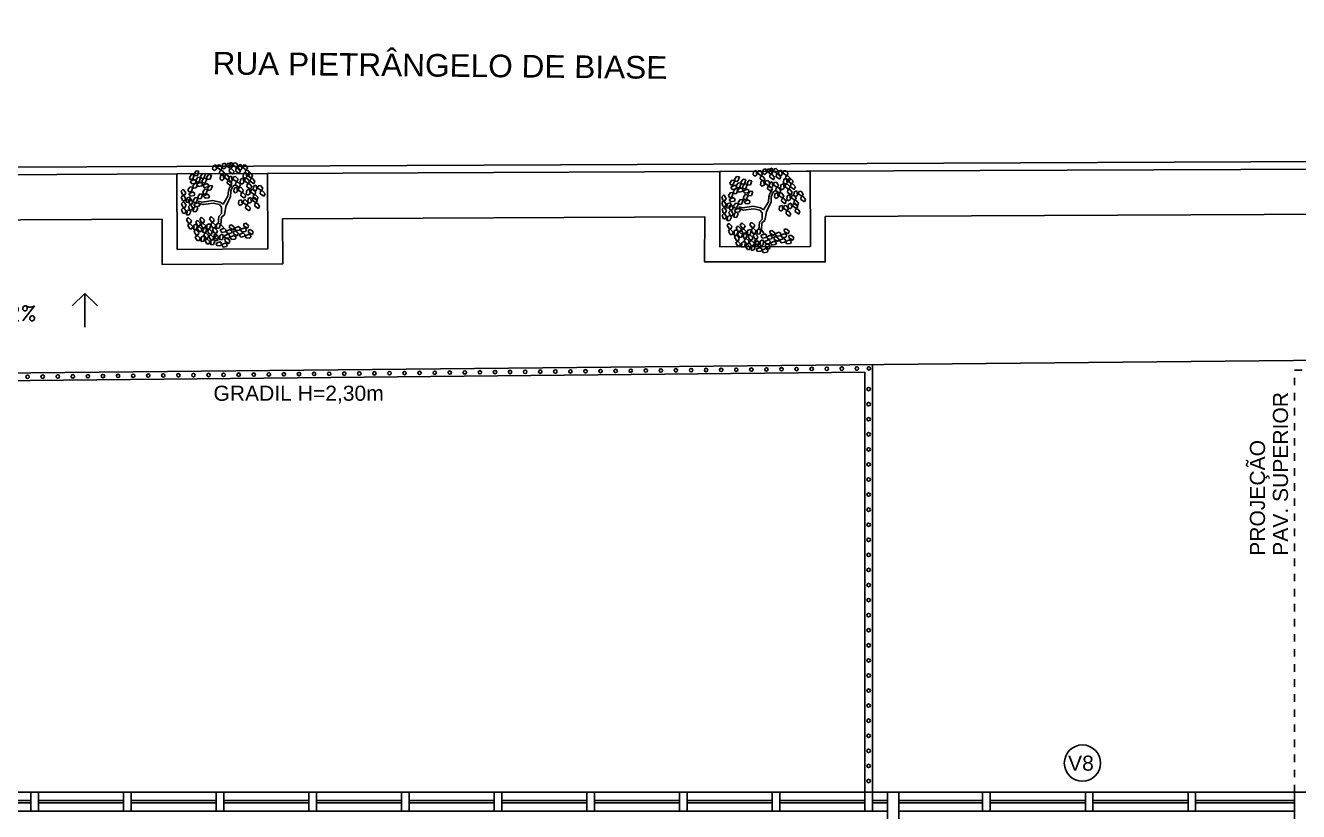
# Model space of a CAD drawing. Header units: millimetres. Extents: x -8 to 5830, y -596 to 3598.
# Drawn here: x 1682.85 to 1699.73, y 2529.62 to 2540.05 of the extents above; entities that cross this region are included whole.
import ezdxf

# ---------------------------------------------------------------- set-up
doc = ezdxf.new("R2010")
doc.units = ezdxf.units.MM
for name, pattern in [('CONTINU', [0]), ('DASHDOT', [1, 0.5, -0.25, 0, -0.25]), ('HIDDEN', [9.525, 6.35, -3.175])]:
    doc.linetypes.add(name, pattern=pattern)
doc.layers.get('0').update_dxf_attribs({"color": 9})
doc.styles.add('80X50', font='romans.shx')
doc.styles.add('ROBERTO', font='swissek.ttf')
doc.styles.get("Standard").update_dxf_attribs({"font": 'arial.ttf'})

# ---------------------------------------------------------------- blocks, each defined once
blk = doc.blocks.new('L', base_point=(1.368, 0.591))
at = {"color": 8, "lineweight": -2}
for p, q in [((1.275, 0.567), (1.306, 0.592)), ((1.288, 0.517), (1.275, 0.567)), ((1.281, 0.65), (1.312, 0.675)), ((1.294, 0.6), (1.281, 0.65)), ((1.322, 0.591), (1.294, 0.6)), ((1.306, 0.592), (1.336, 0.538)), ((1.312, 0.675), (1.342, 0.621)), ((1.336, 0.538), (1.317, 0.508)), ((1.342, 0.621), (1.322, 0.591)), ((1.337, 0.489), (1.356, 0.548)), ((1.356, 0.548), (1.391, 0.554)), ((1.391, 0.554), (1.404, 0.527)), ((1.317, 0.508), (1.288, 0.517)), ((1.376, 0.484), (1.337, 0.489)), ((1.404, 0.527), (1.376, 0.484))]:
    blk.add_line(p, q, dxfattribs=at)
blk = doc.blocks.new('Árvore-13')
at = {"color": 8}
for p, q in [((0.405, 0.537), (0.484, 0.659)), ((0.484, 0.659), (0.572, 0.715)), ((0.502, 0.509), (0.633, 0.668)), ((0.572, 0.715), (0.607, 0.819)), ((0.633, 0.668), (0.782, 0.715)), ((-0.795, 0.302), (-0.961, 0.415)), ((-0.795, 0.406), (-0.953, 0.499)), ((-0.357, 0.349), (-0.795, 0.406)), ((-0.366, 0.227), (-0.795, 0.302)), ((-0.129, 0.105), (-0.366, 0.227)), ((-0.068, 0.19), (-0.357, 0.349)), ((-0.068, -0.036), (-0.129, 0.105)), ((0.029, 0.068), (-0.068, 0.19)), ((0.029, 0.068), (0.318, 0.331)), ((0.116, -0.055), (0.283, 0.133)), ((0.283, 0.133), (0.423, 0.284)), ((0.318, 0.331), (0.405, 0.537)), ((0.423, 0.284), (0.502, 0.509)), ((-0.296, -0.392), (-0.418, -0.693)), ((-0.199, -0.449), (-0.313, -0.74)), ((-0.147, -0.299), (-0.296, -0.392)), ((-0.05, -0.383), (-0.199, -0.449)), ((-0.068, -0.036), (-0.147, -0.299)), ((0.116, -0.055), (-0.05, -0.383)), ((-0.313, -0.74), (-0.243, -0.89))]:
    blk.add_line(p, q, dxfattribs=at)
at = {"color": 8, "xscale": 3.048, "yscale": 3.048, "zscale": 3.048}
for p, rotation in [((-0.716, 1.448), 295.0165150851705), ((0.169, 1.448), 190.1248425347958), ((0.581, 1.401), 190.1248425347958), ((0.852, 1.344), 190.1248425347958), ((-1.303, 0.884), 347.8021081598379), ((-0.926, 0.959), 295.0165150851705), ((-0.488, 1.26), 295.0165150851705), ((-0.252, 1.138), 295.0165150851705), ((0.353, 0.95), 190.1248425347958), ((0.677, 0.781), 190.1248425347958), ((1.211, 1.147), 190.1248425347958), ((1.317, 0.753), 190.1248425347958), ((-1.443, 0.368), 347.8021081598379), ((-1.128, 0.415), 347.8021081598379), ((-0.848, 0.462), 295.0165150851705), ((-0.348, 0.687), 295.0165150851705), ((0.765, 0.274), 190.1248425347958), ((1.124, 0.565), 190.1248425347958), ((0.8, -0.299), 190.1248425347958), ((1.203, -0.317), 190.1248425347958), ((1.246, 0.039), 190.1248425347958), ((1.579, 0.114), 190.1248425347958), ((-0.103, -0.899), 66.16076666471405), ((-0.015, -1.19), 66.16076666471405), ((0.502, -1.003), 66.16076666471405), ((-0.453, -1.397), 66.16076666471405), ((0.616, -1.322), 66.16076666471405)]:
    blk.add_blockref('L', p, dxfattribs=dict(at, rotation=rotation))
for p in [(-1.391, -0.308), (-1.049, -0.533), (-0.848, -0.449), (-0.445, -0.543), (-1.233, -0.881), (-0.874, -1.134), (-0.672, -1.021), (-0.453, -1.04)]:
    blk.add_blockref('L', p, dxfattribs=at)

msp = doc.modelspace()

# ---------------------------------------------------------------- linework, layer by layer
at = {"color": 8, "linetype": 'CONTINU', "lineweight": -2}
for p, q in [((1676.39, 2538.136), (1684.858, 2538.176)), ((1709.052, 2538.282), (1684.858, 2538.176)), ((1677.89, 2538.044), (1684.858, 2538.076)), ((1677.891, 2538.043), (1684.858, 2538.076)), ((1686.058, 2538.081), (1692.058, 2538.109)), ((1686.058, 2538.081), (1692.058, 2538.109)), ((1692.058, 2538.109), (1702.385, 2538.151))]:
    msp.add_line(p, q, dxfattribs=at)
at = {"color": 8}
for p, q in [((1683.637, 2536.492), (1683.469, 2536.327)), ((1683.637, 2536.042), (1683.637, 2536.492)), ((1683.637, 2536.492), (1683.805, 2536.327))]:
    msp.add_line(p, q, dxfattribs=at)
for p, q in [((1732.068, 2535.925), (1647.856, 2535.087)), ((1693.983, 2535.446), (1647.899, 2534.987)), ((1734.083, 2529.872), (1664.183, 2529.872)), ((1681.791, 2529.762), (1682.92, 2529.762)), ((1682.92, 2529.732), (1681.791, 2529.732)), ((1683.02, 2529.762), (1684.149, 2529.762)), ((1684.149, 2529.732), (1683.02, 2529.732)), ((1684.249, 2529.762), (1685.378, 2529.762)), ((1685.378, 2529.732), (1684.249, 2529.732)), ((1685.478, 2529.762), (1686.608, 2529.762)), ((1686.608, 2529.732), (1685.478, 2529.732)), ((1686.708, 2529.762), (1687.837, 2529.762)), ((1687.837, 2529.732), (1686.708, 2529.732)), ((1687.937, 2529.762), (1689.066, 2529.762)), ((1689.066, 2529.732), (1687.937, 2529.732)), ((1689.166, 2529.762), (1690.295, 2529.762)), ((1690.295, 2529.732), (1689.166, 2529.732)), ((1690.395, 2529.762), (1691.524, 2529.762)), ((1691.524, 2529.732), (1690.395, 2529.732)), ((1691.624, 2529.762), (1692.753, 2529.762)), ((1692.753, 2529.732), (1691.624, 2529.732)), ((1692.853, 2529.762), (1693.983, 2529.762)), ((1693.983, 2529.732), (1692.853, 2529.732)), ((1694.083, 2529.762), (1694.283, 2529.762)), ((1694.283, 2529.732), (1694.083, 2529.732)), ((1694.283, 2524.272), (1694.283, 2529.872)), ((1694.433, 2529.872), (1694.433, 2524.272)), ((1694.433, 2529.762), (1695.545, 2529.762)), ((1695.545, 2529.732), (1694.433, 2529.732)), ((1695.645, 2529.762), (1696.908, 2529.762)), ((1696.908, 2529.732), (1695.645, 2529.732)), ((1697.008, 2529.762), (1698.269, 2529.762)), ((1698.269, 2529.732), (1697.008, 2529.732)), ((1698.369, 2529.762), (1699.683, 2529.762)), ((1699.683, 2529.732), (1698.369, 2529.732)), ((1699.683, 2529.872), (1699.683, 2524.522)), ((1694.283, 2529.622), (1664.433, 2529.622)), ((1699.683, 2529.622), (1694.433, 2529.622))]:
    msp.add_line(p, q)
at = {"linetype": 'DASHDOT', "ltscale": 0.03}
for p, q in [((1699.683, 2535.472), (1715.683, 2535.472)), ((1699.683, 2529.872), (1699.683, 2535.472))]:
    msp.add_line(p, q, dxfattribs=at)
at = {"color": 8, "linetype": 'CONTINU', "lineweight": -2}
for points in [[(1725.043, 2540.047), (1725.043, 2538.456), (1725.542, 2538.456), (1725.551, 2536.504), (1722.146, 2536.5), (1722.142, 2537.646), (1710.458, 2537.587), (1710.463, 2537.016), (1708.863, 2537.011), (1708.858, 2537.579), (1703.788, 2537.556), (1703.79, 2536.991), (1702.19, 2536.993), (1702.188, 2537.55), (1693.458, 2537.511)], [(1686.058, 2538.082), (1686.062, 2537.081), (1684.862, 2537.076), (1684.858, 2538.076), (1686.058, 2538.082)], [(1693.258, 2538.114), (1693.261, 2537.114), (1692.061, 2537.109), (1692.058, 2538.109), (1693.258, 2538.114)], [(1693.458, 2537.511), (1693.457, 2536.91), (1691.857, 2536.909), (1691.858, 2537.508), (1686.26, 2537.482), (1686.262, 2536.882), (1684.662, 2536.875), (1684.66, 2537.475), (1678.093, 2537.444), (1678.095, 2536.844), (1676.195, 2536.835), (1676.193, 2537.435), (1671.8, 2537.414), (1671.801, 2536.414), (1669.901, 2536.405), (1669.899, 2537.406), (1657.5, 2537.357), (1657.502, 2536.748), (1655.902, 2536.74), (1655.9, 2537.335), (1652.674, 2537.325), (1652.681, 2536.849)]]:
    msp.add_lwpolyline(points, dxfattribs=at)
for points in [[(1694.083, 2529.622), (1694.083, 2535.547)], [(1693.983, 2529.622), (1693.983, 2535.446)], [(1682.92, 2529.622), (1682.92, 2529.872)], [(1683.02, 2529.872), (1683.02, 2529.622)], [(1684.149, 2529.622), (1684.149, 2529.872)], [(1684.249, 2529.872), (1684.249, 2529.622)], [(1685.378, 2529.622), (1685.378, 2529.872)], [(1685.478, 2529.872), (1685.478, 2529.622)], [(1686.608, 2529.622), (1686.608, 2529.872)], [(1686.708, 2529.872), (1686.708, 2529.622)], [(1687.837, 2529.622), (1687.837, 2529.872)], [(1687.937, 2529.872), (1687.937, 2529.622)], [(1689.066, 2529.622), (1689.066, 2529.872)], [(1689.166, 2529.872), (1689.166, 2529.622)], [(1690.295, 2529.622), (1690.295, 2529.872)], [(1690.395, 2529.872), (1690.395, 2529.622)], [(1691.524, 2529.622), (1691.524, 2529.872)], [(1691.624, 2529.872), (1691.624, 2529.622)], [(1692.753, 2529.622), (1692.753, 2529.872)], [(1692.853, 2529.872), (1692.853, 2529.622)], [(1695.545, 2529.622), (1695.545, 2529.872)], [(1695.645, 2529.872), (1695.645, 2529.622)], [(1696.908, 2529.622), (1696.908, 2529.872)], [(1697.008, 2529.872), (1697.008, 2529.622)], [(1698.269, 2529.622), (1698.269, 2529.872)], [(1698.369, 2529.872), (1698.369, 2529.622)]]:
    msp.add_lwpolyline(points)
for centre, radius in [((1688.277, 2535.439), 0.0225), ((1688.477, 2535.441), 0.0225), ((1688.677, 2535.443), 0.0225), ((1688.877, 2535.445), 0.0225), ((1689.077, 2535.447), 0.0225), ((1689.277, 2535.449), 0.0225), ((1689.477, 2535.451), 0.0225), ((1689.677, 2535.453), 0.0225), ((1689.877, 2535.455), 0.0225), ((1690.077, 2535.457), 0.0225), ((1690.277, 2535.459), 0.0225), ((1690.477, 2535.461), 0.0225), ((1690.677, 2535.463), 0.0225), ((1690.877, 2535.465), 0.0225), ((1691.077, 2535.467), 0.0225), ((1691.277, 2535.469), 0.0225), ((1691.477, 2535.471), 0.0225), ((1691.677, 2535.473), 0.0225), ((1691.877, 2535.475), 0.0225), ((1692.077, 2535.477), 0.0225), ((1692.277, 2535.479), 0.0225), ((1692.477, 2535.481), 0.0225), ((1692.677, 2535.483), 0.0225), ((1692.877, 2535.485), 0.0225), ((1693.077, 2535.487), 0.0225), ((1693.277, 2535.489), 0.0225), ((1693.477, 2535.491), 0.0225), ((1693.677, 2535.493), 0.0225), ((1693.877, 2535.495), 0.0225), ((1694.036, 2535.497), 0.0225), ((1682.877, 2535.385), 0.0225), ((1683.077, 2535.387), 0.0225), ((1683.277, 2535.389), 0.0225), ((1683.477, 2535.391), 0.0225), ((1683.677, 2535.393), 0.0225), ((1683.877, 2535.395), 0.0225), ((1684.077, 2535.397), 0.0225), ((1684.277, 2535.399), 0.0225), ((1684.477, 2535.401), 0.0225), ((1684.677, 2535.403), 0.0225), ((1684.877, 2535.405), 0.0225), ((1685.077, 2535.407), 0.0225), ((1685.277, 2535.409), 0.0225), ((1685.477, 2535.411), 0.0225), ((1685.677, 2535.413), 0.0225), ((1685.877, 2535.415), 0.0225), ((1686.077, 2535.417), 0.0225), ((1686.277, 2535.419), 0.0225), ((1686.477, 2535.421), 0.0225), ((1686.677, 2535.423), 0.0225), ((1686.877, 2535.425), 0.0225), ((1687.077, 2535.427), 0.0225), ((1687.277, 2535.429), 0.0225), ((1687.477, 2535.431), 0.0225), ((1687.677, 2535.433), 0.0225), ((1687.877, 2535.435), 0.0225), ((1688.077, 2535.437), 0.0225), ((1694.033, 2535.222), 0.0225), ((1694.033, 2535.022), 0.0225), ((1694.033, 2534.822), 0.0225), ((1694.033, 2534.622), 0.0225), ((1694.033, 2534.422), 0.0225), ((1694.033, 2534.222), 0.0225), ((1694.033, 2534.022), 0.0225), ((1694.033, 2533.822), 0.0225), ((1694.033, 2533.622), 0.0225), ((1694.033, 2533.422), 0.0225), ((1694.033, 2533.222), 0.0225), ((1694.033, 2533.022), 0.0225), ((1694.033, 2532.822), 0.0225), ((1694.033, 2532.622), 0.0225), ((1694.033, 2532.422), 0.0225), ((1694.033, 2532.222), 0.0225), ((1694.033, 2532.022), 0.0225), ((1694.033, 2531.822), 0.0225), ((1694.033, 2531.622), 0.0225), ((1694.033, 2531.422), 0.0225), ((1694.033, 2531.222), 0.0225), ((1694.033, 2531.022), 0.0225), ((1694.033, 2530.822), 0.0225), ((1694.033, 2530.622), 0.0225), ((1694.033, 2530.422), 0.0225), ((1696.868, 2530.26), 0.24), ((1694.033, 2530.222), 0.0225), ((1694.033, 2530.022), 0.0225)]:
    msp.add_circle(centre, radius)

# ---------------------------------------------------------------- block references
at = {"color": 8, "linetype": 'HIDDEN', "xscale": 0.3107660917594163, "yscale": 0.3107660917594163, "zscale": 0.3107660917594163, "rotation": 16.63621055087309}
for p in [(1685.468, 2537.653), (1692.637, 2537.578)]:
    msp.add_blockref('Árvore-13', p, dxfattribs=at)

# ---------------------------------------------------------------- texts
at = {"color": 8, "style": 'ROBERTO'}
msp.add_text('RUA PIETRÂNGELO DE BIASE', height=0.3, rotation=359.4423, dxfattribs=at).set_placement((1685.33, 2539.397))
at = {"color": 8, "style": '80X50'}
msp.add_text('CALÇADA i=2%%%', height=0.2, dxfattribs=at).set_placement((1681.039, 2536.126))
for s, p in [('GRADIL H=2,30m', (1685.342, 2535.067)), ('V8', (1696.678, 2530.159))]:
    msp.add_text(s, height=0.2).set_placement(p)
for s, p in [('PAV. SUPERIOR', (1699.595, 2533.01)), ('PROJEÇÃO', (1699.29, 2533.01))]:
    msp.add_text(s, height=0.2, rotation=90).set_placement(p)

doc.saveas('drawing.dxf')
